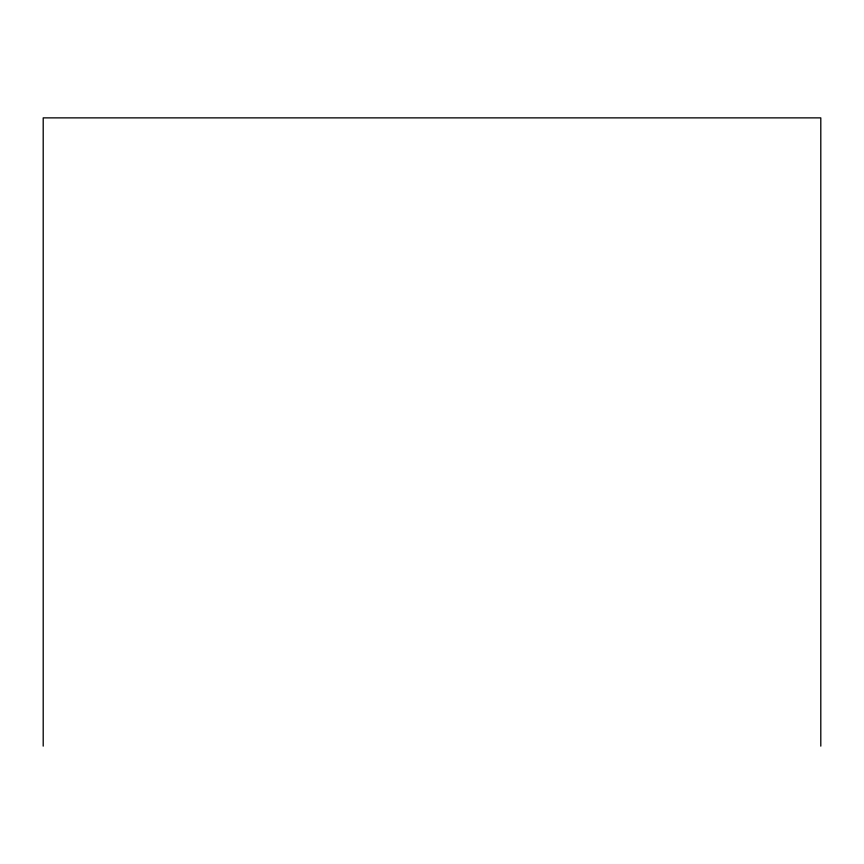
<?xml version="1.0" encoding="UTF-8"?>
<svg xmlns="http://www.w3.org/2000/svg" width="864" height="864" viewBox="0 0 864 864"><rect width="100%" height="100%" fill="white"/><g stroke="black" fill="none" stroke-linecap="round" stroke-linejoin="round"><path stroke-width="1.3" d="M820.8 746.129L820.8 117.871L43.2 117.871L43.2 746.129"/></g></svg>
